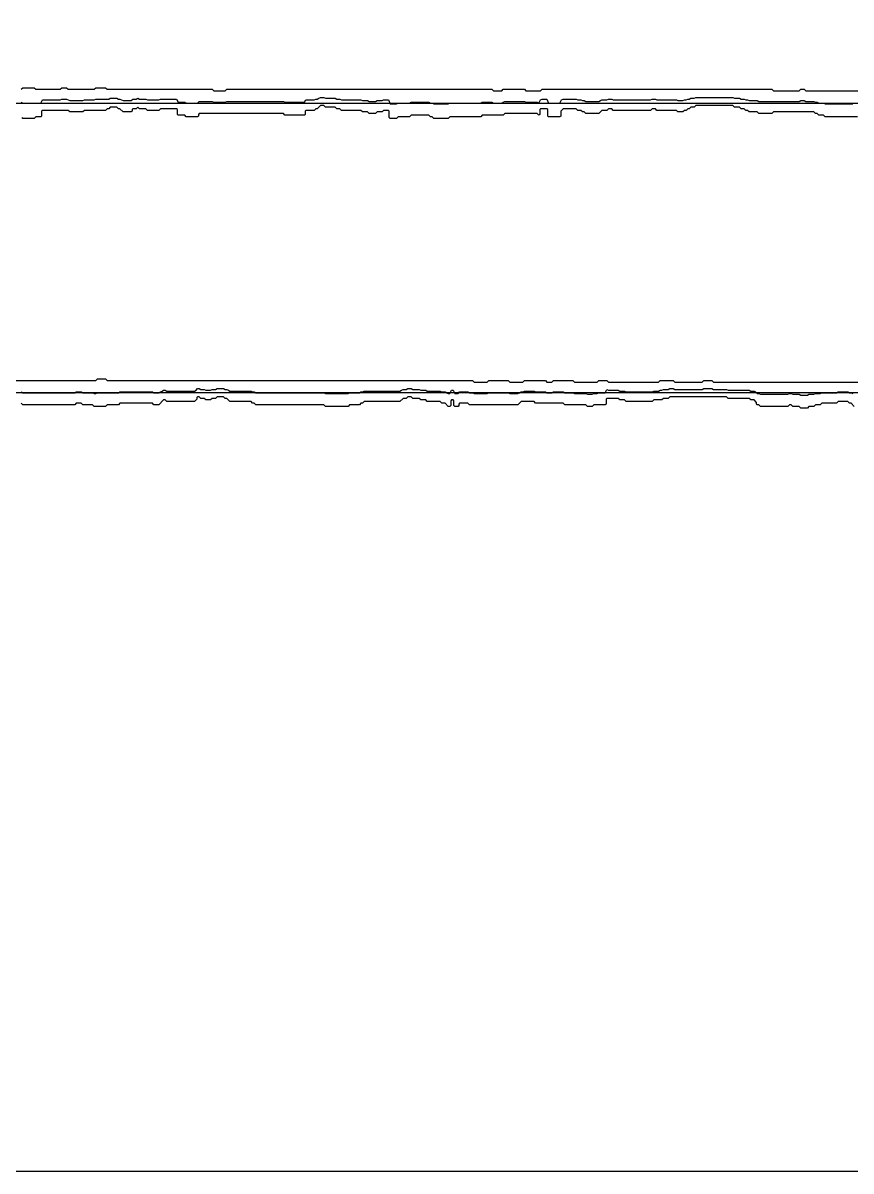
# Model space of a CAD drawing. Extents: x 0 to 57.2, y 0 to 39.6.
# Drawn here: x 14.29 to 28.58, y 0 to 19.8 of the extents above; entities that cross this region are included whole.
import ezdxf

# ---------------------------------------------------------------- set-up
doc = ezdxf.new("R2010")
doc.units = 13
for name, color, linetype in [('DESIGN_SCAN_PATH', 5, 'Continuous'), ('SEM_FRAME', 8, 'Continuous'), ('SEM_OBSERVED_CENTERLINES', 3, 'Continuous'), ('SEM_OBSERVED_CONTOURS', 2, 'Continuous')]:
    doc.layers.add(name, color=color, linetype=linetype)

msp = doc.modelspace()

# ---------------------------------------------------------------- linework, layer by layer
at = {"layer": 'DESIGN_SCAN_PATH'}
for points in [[(0, 18.4206), (50, 18.4206)], [(50, 13.42471), (0, 13.42471)]]:
    msp.add_lwpolyline(points, dxfattribs=at)
at = {"layer": 'SEM_FRAME'}
msp.add_lwpolyline([(0, 0), (57.15968, 0), (57.15968, 39.60429), (0, 39.60429)], close=True, dxfattribs=at)
at = {"layer": 'SEM_OBSERVED_CENTERLINES'}
for points in [[(14.26201, 18.434555), (14.28992, 18.4206), (14.31783, 18.4206), (14.34574, 18.4206), (14.37365, 18.4206), (14.40156, 18.4206), (14.42947, 18.4206), (14.45738, 18.4206), (14.48529, 18.4206), (14.5132, 18.4206), (14.54111, 18.4206), (14.56902, 18.4206), (14.59693, 18.4206), (14.62484, 18.47642), (14.65275, 18.47642), (14.68066, 18.47642), (14.70857, 18.47642), (14.73648, 18.47642), (14.76439, 18.47642), (14.7923, 18.47642), (14.82021, 18.47642), (14.84812, 18.47642), (14.87603, 18.47642), (14.90394, 18.47642), (14.93185, 18.47642), (14.95976, 18.490375), (14.98767, 18.490375), (15.01558, 18.490375), (15.04349, 18.490375), (15.0714, 18.47642), (15.09931, 18.462465), (15.12722, 18.462465), (15.15513, 18.462465), (15.18304, 18.462465), (15.21095, 18.462465), (15.23886, 18.462465), (15.26677, 18.462465), (15.29468, 18.462465), (15.32259, 18.462465), (15.3505, 18.47642), (15.37841, 18.47642), (15.40632, 18.47642), (15.43423, 18.47642), (15.46214, 18.47642), (15.49005, 18.47642), (15.51796, 18.47642), (15.54587, 18.490375), (15.57378, 18.490375), (15.60169, 18.490375), (15.6296, 18.490375), (15.65751, 18.490375), (15.68542, 18.490375), (15.71333, 18.490375), (15.74124, 18.490375), (15.76915, 18.490375), (15.79706, 18.50433), (15.82497, 18.50433), (15.85288, 18.50433), (15.88079, 18.50433), (15.9087, 18.50433), (15.93661, 18.490375), (15.96452, 18.490375), (15.99243, 18.47642), (16.02034, 18.462465), (16.04825, 18.462465), (16.07616, 18.462465), (16.10407, 18.462465), (16.13198, 18.462465), (16.15989, 18.462465), (16.1878, 18.490375), (16.21571, 18.490375), (16.24362, 18.490375), (16.27153, 18.50433), (16.29944, 18.490375), (16.32735, 18.490375), (16.35526, 18.490375), (16.38317, 18.490375), (16.41108, 18.490375), (16.43899, 18.47642), (16.4669, 18.47642), (16.49481, 18.47642), (16.52272, 18.47642), (16.55063, 18.47642), (16.57854, 18.47642), (16.60645, 18.47642), (16.63436, 18.47642), (16.66227, 18.490375), (16.69018, 18.490375), (16.71809, 18.490375), (16.746, 18.490375), (16.77391, 18.490375), (16.80182, 18.490375), (16.82973, 18.490375), (16.85764, 18.490375), (16.88555, 18.490375), (16.91346, 18.490375), (16.94137, 18.490375), (16.96928, 18.434555), (16.99719, 18.434555), (17.0251, 18.434555), (17.05301, 18.434555), (17.08092, 18.434555), (17.10883, 18.4206), (17.13674, 18.4206), (17.16465, 18.4206), (17.19256, 18.4206), (17.22047, 18.4206), (17.24838, 18.4206), (17.27629, 18.4206), (17.3042, 18.4206), (17.33211, 18.44851), (17.36002, 18.44851), (17.38793, 18.44851), (17.41584, 18.44851), (17.44375, 18.44851), (17.47166, 18.44851), (17.49957, 18.44851), (17.52748, 18.44851), (17.55539, 18.44851), (17.5833, 18.434555), (17.61121, 18.434555), (17.63912, 18.434555), (17.66703, 18.434555), (17.69494, 18.434555), (17.72285, 18.434555), (17.75076, 18.434555), (17.77867, 18.434555), (17.80658, 18.44851), (17.83449, 18.44851), (17.8624, 18.44851), (17.89031, 18.44851), (17.91822, 18.44851), (17.94613, 18.44851), (17.97404, 18.44851), (18.00195, 18.44851), (18.02986, 18.44851), (18.05777, 18.44851), (18.08568, 18.44851), (18.11359, 18.44851), (18.1415, 18.44851), (18.16941, 18.44851), (18.19732, 18.44851), (18.22523, 18.44851), (18.25314, 18.44851), (18.28105, 18.44851), (18.30896, 18.44851), (18.33687, 18.44851), (18.36478, 18.44851), (18.39269, 18.44851), (18.4206, 18.44851), (18.44851, 18.44851), (18.47642, 18.44851), (18.50433, 18.44851), (18.53224, 18.44851), (18.56015, 18.44851), (18.58806, 18.44851), (18.61597, 18.44851), (18.64388, 18.44851), (18.67179, 18.44851), (18.6997, 18.44851), (18.72761, 18.44851), (18.75552, 18.44851), (18.78343, 18.44851), (18.81134, 18.434555), (18.83925, 18.434555), (18.86716, 18.434555), (18.89507, 18.434555), (18.92298, 18.434555), (18.95089, 18.434555), (18.9788, 18.434555), (19.00671, 18.434555), (19.03462, 18.434555), (19.06253, 18.434555), (19.09044, 18.434555), (19.11835, 18.434555), (19.14626, 18.434555), (19.17417, 18.47642), (19.20208, 18.47642), (19.22999, 18.47642), (19.2579, 18.47642), (19.28581, 18.47642), (19.31372, 18.47642), (19.34163, 18.490375), (19.36954, 18.490375), (19.39745, 18.50433), (19.42536, 18.518285), (19.45327, 18.518285), (19.48118, 18.518285), (19.50909, 18.50433), (19.537, 18.50433), (19.56491, 18.50433), (19.59282, 18.50433), (19.62073, 18.50433), (19.64864, 18.50433), (19.67655, 18.50433), (19.70446, 18.490375), (19.73237, 18.490375), (19.76028, 18.490375), (19.78819, 18.47642), (19.8161, 18.47642), (19.84401, 18.47642), (19.87192, 18.47642), (19.89983, 18.47642), (19.92774, 18.47642), (19.95565, 18.47642), (19.98356, 18.47642), (20.01147, 18.47642), (20.03938, 18.47642), (20.06729, 18.47642), (20.0952, 18.47642), (20.12311, 18.47642), (20.15102, 18.462465), (20.17893, 18.462465), (20.20684, 18.462465), (20.23475, 18.462465), (20.26266, 18.44851), (20.29057, 18.44851), (20.31848, 18.44851), (20.34639, 18.44851), (20.3743, 18.44851), (20.40221, 18.462465), (20.43012, 18.462465), (20.45803, 18.462465), (20.48594, 18.462465), (20.51385, 18.47642), (20.54176, 18.47642), (20.56967, 18.47642), (20.59758, 18.47642), (20.62549, 18.406645), (20.6534, 18.406645), (20.68131, 18.406645), (20.70922, 18.406645), (20.73713, 18.406645), (20.76504, 18.4206), (20.79295, 18.4206), (20.82086, 18.4206), (20.84877, 18.4206), (20.87668, 18.4206), (20.90459, 18.4206), (20.9325, 18.4206), (20.96041, 18.4206), (20.98832, 18.434555), (21.01623, 18.434555), (21.04414, 18.434555), (21.07205, 18.434555), (21.09996, 18.434555), (21.12787, 18.434555), (21.15578, 18.434555), (21.18369, 18.434555), (21.2116, 18.434555), (21.23951, 18.434555), (21.26742, 18.434555), (21.29533, 18.434555), (21.32324, 18.4206), (21.35115, 18.4206), (21.37906, 18.406645), (21.40697, 18.406645), (21.43488, 18.406645), (21.46279, 18.406645), (21.4907, 18.406645), (21.51861, 18.406645), (21.54652, 18.406645), (21.57443, 18.406645), (21.60234, 18.406645), (21.63025, 18.406645), (21.65816, 18.4206), (21.68607, 18.4206), (21.71398, 18.4206), (21.74189, 18.4206), (21.7698, 18.4206), (21.79771, 18.4206), (21.82562, 18.4206), (21.85353, 18.4206), (21.88144, 18.4206), (21.90935, 18.4206), (21.93726, 18.4206), (21.96517, 18.4206), (21.99308, 18.4206), (22.02099, 18.4206), (22.0489, 18.4206), (22.07681, 18.4206), (22.10472, 18.4206), (22.13263, 18.4206), (22.16054, 18.4206), (22.18845, 18.4206), (22.21636, 18.434555), (22.24427, 18.434555), (22.27218, 18.434555), (22.30009, 18.434555), (22.328, 18.434555), (22.35591, 18.434555), (22.38382, 18.434555), (22.41173, 18.4206), (22.43964, 18.4206), (22.46755, 18.4206), (22.49546, 18.4206), (22.52337, 18.4206), (22.55128, 18.4206), (22.57919, 18.434555), (22.6071, 18.44851), (22.63501, 18.44851), (22.66292, 18.44851), (22.69083, 18.44851), (22.71874, 18.44851), (22.74665, 18.44851), (22.77456, 18.44851), (22.80247, 18.44851), (22.83038, 18.44851), (22.85829, 18.44851), (22.8862, 18.44851), (22.91411, 18.44851), (22.94202, 18.44851), (22.96993, 18.434555), (22.99784, 18.434555), (23.02575, 18.434555), (23.05366, 18.434555), (23.08157, 18.434555), (23.10948, 18.434555), (23.13739, 18.434555), (23.1653, 18.434555), (23.19321, 18.4206), (23.22112, 18.47642), (23.24903, 18.490375), (23.27694, 18.490375), (23.30485, 18.490375), (23.33276, 18.490375), (23.36067, 18.4206), (23.38858, 18.4206), (23.41649, 18.4206), (23.4444, 18.4206), (23.47231, 18.4206), (23.50022, 18.4206), (23.52813, 18.4206), (23.55604, 18.4206), (23.58395, 18.47642), (23.61186, 18.490375), (23.63977, 18.490375), (23.66768, 18.490375), (23.69559, 18.490375), (23.7235, 18.490375), (23.75141, 18.490375), (23.77932, 18.490375), (23.80723, 18.490375), (23.83514, 18.490375), (23.86305, 18.47642), (23.89096, 18.47642), (23.91887, 18.47642), (23.94678, 18.462465), (23.97469, 18.462465), (24.0026, 18.44851), (24.03051, 18.44851), (24.05842, 18.44851), (24.08633, 18.44851), (24.11424, 18.44851), (24.14215, 18.44851), (24.17006, 18.44851), (24.19797, 18.44851), (24.22588, 18.44851), (24.25379, 18.462465), (24.2817, 18.47642), (24.30961, 18.47642), (24.33752, 18.47642), (24.36543, 18.47642), (24.39334, 18.490375), (24.42125, 18.490375), (24.44916, 18.490375), (24.47707, 18.47642), (24.50498, 18.47642), (24.53289, 18.47642), (24.5608, 18.47642), (24.58871, 18.47642), (24.61662, 18.47642), (24.64453, 18.47642), (24.67244, 18.47642), (24.70035, 18.47642), (24.72826, 18.47642), (24.75617, 18.47642), (24.78408, 18.47642), (24.81199, 18.47642), (24.8399, 18.47642), (24.86781, 18.47642), (24.89572, 18.47642), (24.92363, 18.47642), (24.95154, 18.47642), (24.97945, 18.47642), (25.00736, 18.47642), (25.03527, 18.47642), (25.06318, 18.47642), (25.09109, 18.47642), (25.119, 18.47642), (25.14691, 18.490375), (25.17482, 18.490375), (25.20273, 18.490375), (25.23064, 18.47642), (25.25855, 18.47642), (25.28646, 18.47642), (25.31437, 18.47642), (25.34228, 18.47642), (25.37019, 18.47642), (25.3981, 18.47642), (25.42601, 18.47642), (25.45392, 18.47642), (25.48183, 18.47642), (25.50974, 18.47642), (25.53765, 18.47642), (25.56556, 18.47642), (25.59347, 18.462465), (25.62138, 18.462465), (25.64929, 18.462465), (25.6772, 18.462465), (25.70511, 18.47642), (25.73302, 18.47642), (25.76093, 18.490375), (25.78884, 18.490375), (25.81675, 18.50433), (25.84466, 18.50433), (25.87257, 18.50433), (25.90048, 18.518285), (25.92839, 18.518285), (25.9563, 18.518285), (25.98421, 18.518285), (26.01212, 18.518285), (26.04003, 18.518285), (26.06794, 18.518285), (26.09585, 18.518285), (26.12376, 18.518285), (26.15167, 18.518285), (26.17958, 18.518285), (26.20749, 18.518285), (26.2354, 18.518285), (26.26331, 18.518285), (26.29122, 18.518285), (26.31913, 18.518285), (26.34704, 18.518285), (26.37495, 18.518285), (26.40286, 18.518285), (26.43077, 18.518285), (26.45868, 18.518285), (26.48659, 18.518285), (26.5145, 18.518285), (26.54241, 18.518285), (26.57032, 18.50433), (26.59823, 18.50433), (26.62614, 18.50433), (26.65405, 18.50433), (26.68196, 18.490375), (26.70987, 18.490375), (26.73778, 18.490375), (26.76569, 18.47642), (26.7936, 18.47642), (26.82151, 18.462465), (26.84942, 18.462465), (26.87733, 18.462465), (26.90524, 18.462465), (26.93315, 18.462465), (26.96106, 18.462465), (26.98897, 18.44851), (27.01688, 18.44851), (27.04479, 18.44851), (27.0727, 18.44851), (27.10061, 18.44851), (27.12852, 18.44851), (27.15643, 18.44851), (27.18434, 18.44851), (27.21225, 18.44851), (27.24016, 18.44851), (27.26807, 18.44851), (27.29598, 18.44851), (27.32389, 18.44851), (27.3518, 18.44851), (27.37971, 18.44851), (27.40762, 18.44851), (27.43553, 18.44851), (27.46344, 18.44851), (27.49135, 18.44851), (27.51926, 18.44851), (27.54717, 18.44851), (27.57508, 18.44851), (27.60299, 18.44851), (27.6309, 18.44851), (27.65881, 18.44851), (27.68672, 18.44851), (27.71463, 18.462465), (27.74254, 18.462465), (27.77045, 18.462465), (27.79836, 18.44851), (27.82627, 18.44851), (27.85418, 18.44851), (27.88209, 18.44851), (27.91, 18.44851), (27.93791, 18.44851), (27.96582, 18.434555), (27.99373, 18.434555), (28.02164, 18.4206), (28.04955, 18.4206), (28.07746, 18.4206), (28.10537, 18.4206), (28.13328, 18.406645), (28.16119, 18.406645), (28.1891, 18.406645), (28.21701, 18.406645), (28.24492, 18.406645), (28.27283, 18.406645), (28.30074, 18.406645), (28.32865, 18.406645), (28.35656, 18.406645), (28.38447, 18.406645), (28.41238, 18.406645), (28.44029, 18.406645), (28.4682, 18.406645), (28.49611, 18.406645), (28.52402, 18.406645), (28.55193, 18.406645), (28.57984, 18.406645), (28.60775, 18.406645)], [(14.26201, 13.438665), (14.28992, 13.42471), (14.31783, 13.42471), (14.34574, 13.42471), (14.37365, 13.42471), (14.40156, 13.42471), (14.42947, 13.42471), (14.45738, 13.42471), (14.48529, 13.42471), (14.5132, 13.42471), (14.54111, 13.42471), (14.56902, 13.42471), (14.59693, 13.42471), (14.62484, 13.42471), (14.65275, 13.42471), (14.68066, 13.42471), (14.70857, 13.42471), (14.73648, 13.42471), (14.76439, 13.42471), (14.7923, 13.42471), (14.82021, 13.42471), (14.84812, 13.42471), (14.87603, 13.42471), (14.90394, 13.42471), (14.93185, 13.42471), (14.95976, 13.42471), (14.98767, 13.42471), (15.01558, 13.42471), (15.04349, 13.42471), (15.0714, 13.42471), (15.09931, 13.42471), (15.12722, 13.42471), (15.15513, 13.42471), (15.18304, 13.42471), (15.21095, 13.438665), (15.23886, 13.438665), (15.26677, 13.438665), (15.29468, 13.438665), (15.32259, 13.42471), (15.3505, 13.42471), (15.37841, 13.42471), (15.40632, 13.42471), (15.43423, 13.42471), (15.46214, 13.42471), (15.49005, 13.42471), (15.51796, 13.410755), (15.54587, 13.410755), (15.57378, 13.42471), (15.60169, 13.42471), (15.6296, 13.42471), (15.65751, 13.42471), (15.68542, 13.42471), (15.71333, 13.42471), (15.74124, 13.42471), (15.76915, 13.42471), (15.79706, 13.42471), (15.82497, 13.42471), (15.85288, 13.42471), (15.88079, 13.42471), (15.9087, 13.42471), (15.93661, 13.42471), (15.96452, 13.438665), (15.99243, 13.438665), (16.02034, 13.438665), (16.04825, 13.438665), (16.07616, 13.438665), (16.10407, 13.438665), (16.13198, 13.438665), (16.15989, 13.438665), (16.1878, 13.438665), (16.21571, 13.438665), (16.24362, 13.438665), (16.27153, 13.438665), (16.29944, 13.438665), (16.32735, 13.438665), (16.35526, 13.438665), (16.38317, 13.438665), (16.41108, 13.438665), (16.43899, 13.438665), (16.4669, 13.438665), (16.49481, 13.438665), (16.52272, 13.438665), (16.55063, 13.42471), (16.57854, 13.42471), (16.60645, 13.42471), (16.63436, 13.42471), (16.66227, 13.438665), (16.69018, 13.45262), (16.71809, 13.466575), (16.746, 13.466575), (16.77391, 13.45262), (16.80182, 13.45262), (16.82973, 13.45262), (16.85764, 13.45262), (16.88555, 13.45262), (16.91346, 13.45262), (16.94137, 13.45262), (16.96928, 13.45262), (16.99719, 13.45262), (17.0251, 13.45262), (17.05301, 13.45262), (17.08092, 13.45262), (17.10883, 13.45262), (17.13674, 13.45262), (17.16465, 13.45262), (17.19256, 13.45262), (17.22047, 13.45262), (17.24838, 13.45262), (17.27629, 13.466575), (17.3042, 13.494485), (17.33211, 13.494485), (17.36002, 13.48053), (17.38793, 13.48053), (17.41584, 13.48053), (17.44375, 13.466575), (17.47166, 13.466575), (17.49957, 13.466575), (17.52748, 13.466575), (17.55539, 13.48053), (17.5833, 13.48053), (17.61121, 13.48053), (17.63912, 13.494485), (17.66703, 13.494485), (17.69494, 13.494485), (17.72285, 13.494485), (17.75076, 13.494485), (17.77867, 13.48053), (17.80658, 13.48053), (17.83449, 13.466575), (17.8624, 13.45262), (17.89031, 13.45262), (17.91822, 13.45262), (17.94613, 13.45262), (17.97404, 13.45262), (18.00195, 13.45262), (18.02986, 13.45262), (18.05777, 13.45262), (18.08568, 13.45262), (18.11359, 13.45262), (18.1415, 13.45262), (18.16941, 13.45262), (18.19732, 13.45262), (18.22523, 13.45262), (18.25314, 13.438665), (18.28105, 13.438665), (18.30896, 13.42471), (18.33687, 13.42471), (18.36478, 13.42471), (18.39269, 13.42471), (18.4206, 13.42471), (18.44851, 13.42471), (18.47642, 13.42471), (18.50433, 13.42471), (18.53224, 13.42471), (18.56015, 13.42471), (18.58806, 13.42471), (18.61597, 13.42471), (18.64388, 13.42471), (18.67179, 13.42471), (18.6997, 13.42471), (18.72761, 13.42471), (18.75552, 13.42471), (18.78343, 13.42471), (18.81134, 13.42471), (18.83925, 13.42471), (18.86716, 13.42471), (18.89507, 13.42471), (18.92298, 13.42471), (18.95089, 13.42471), (18.9788, 13.42471), (19.00671, 13.42471), (19.03462, 13.42471), (19.06253, 13.42471), (19.09044, 13.42471), (19.11835, 13.42471), (19.14626, 13.42471), (19.17417, 13.42471), (19.20208, 13.42471), (19.22999, 13.42471), (19.2579, 13.42471), (19.28581, 13.42471), (19.31372, 13.42471), (19.34163, 13.42471), (19.36954, 13.42471), (19.39745, 13.42471), (19.42536, 13.42471), (19.45327, 13.42471), (19.48118, 13.42471), (19.50909, 13.410755), (19.537, 13.410755), (19.56491, 13.410755), (19.59282, 13.410755), (19.62073, 13.410755), (19.64864, 13.410755), (19.67655, 13.410755), (19.70446, 13.410755), (19.73237, 13.410755), (19.76028, 13.410755), (19.78819, 13.410755), (19.8161, 13.410755), (19.84401, 13.410755), (19.87192, 13.410755), (19.89983, 13.410755), (19.92774, 13.42471), (19.95565, 13.42471), (19.98356, 13.42471), (20.01147, 13.42471), (20.03938, 13.42471), (20.06729, 13.42471), (20.0952, 13.42471), (20.12311, 13.438665), (20.15102, 13.438665), (20.17893, 13.45262), (20.20684, 13.45262), (20.23475, 13.45262), (20.26266, 13.45262), (20.29057, 13.45262), (20.31848, 13.45262), (20.34639, 13.45262), (20.3743, 13.45262), (20.40221, 13.45262), (20.43012, 13.45262), (20.45803, 13.45262), (20.48594, 13.45262), (20.51385, 13.45262), (20.54176, 13.45262), (20.56967, 13.45262), (20.59758, 13.45262), (20.62549, 13.45262), (20.6534, 13.45262), (20.68131, 13.45262), (20.70922, 13.45262), (20.73713, 13.45262), (20.76504, 13.45262), (20.79295, 13.45262), (20.82086, 13.466575), (20.84877, 13.48053), (20.87668, 13.48053), (20.90459, 13.48053), (20.9325, 13.494485), (20.96041, 13.494485), (20.98832, 13.494485), (21.01623, 13.48053), (21.04414, 13.48053), (21.07205, 13.48053), (21.09996, 13.48053), (21.12787, 13.48053), (21.15578, 13.466575), (21.18369, 13.466575), (21.2116, 13.466575), (21.23951, 13.466575), (21.26742, 13.45262), (21.29533, 13.45262), (21.32324, 13.45262), (21.35115, 13.45262), (21.37906, 13.45262), (21.40697, 13.45262), (21.43488, 13.45262), (21.46279, 13.45262), (21.4907, 13.45262), (21.51861, 13.438665), (21.54652, 13.438665), (21.57443, 13.438665), (21.60234, 13.42471), (21.63025, 13.410755), (21.65816, 13.410755), (21.68607, 13.466575), (21.71398, 13.466575), (21.74189, 13.410755), (21.7698, 13.410755), (21.79771, 13.410755), (21.82562, 13.438665), (21.85353, 13.438665), (21.88144, 13.438665), (21.90935, 13.438665), (21.93726, 13.438665), (21.96517, 13.438665), (21.99308, 13.42471), (22.02099, 13.42471), (22.0489, 13.42471), (22.07681, 13.410755), (22.10472, 13.410755), (22.13263, 13.410755), (22.16054, 13.410755), (22.18845, 13.410755), (22.21636, 13.410755), (22.24427, 13.410755), (22.27218, 13.410755), (22.30009, 13.410755), (22.328, 13.42471), (22.35591, 13.42471), (22.38382, 13.42471), (22.41173, 13.42471), (22.43964, 13.42471), (22.46755, 13.42471), (22.49546, 13.42471), (22.52337, 13.42471), (22.55128, 13.42471), (22.57919, 13.42471), (22.6071, 13.42471), (22.63501, 13.42471), (22.66292, 13.42471), (22.69083, 13.410755), (22.71874, 13.410755), (22.74665, 13.410755), (22.77456, 13.410755), (22.80247, 13.410755), (22.83038, 13.410755), (22.85829, 13.42471), (22.8862, 13.438665), (22.91411, 13.438665), (22.94202, 13.45262), (22.96993, 13.45262), (22.99784, 13.45262), (23.02575, 13.45262), (23.05366, 13.45262), (23.08157, 13.45262), (23.10948, 13.45262), (23.13739, 13.438665), (23.1653, 13.438665), (23.19321, 13.438665), (23.22112, 13.438665), (23.24903, 13.438665), (23.27694, 13.438665), (23.30485, 13.438665), (23.33276, 13.42471), (23.36067, 13.42471), (23.38858, 13.42471), (23.41649, 13.42471), (23.4444, 13.438665), (23.47231, 13.438665), (23.50022, 13.438665), (23.52813, 13.438665), (23.55604, 13.438665), (23.58395, 13.438665), (23.61186, 13.438665), (23.63977, 13.42471), (23.66768, 13.42471), (23.69559, 13.42471), (23.7235, 13.42471), (23.75141, 13.42471), (23.77932, 13.42471), (23.80723, 13.410755), (23.83514, 13.410755), (23.86305, 13.410755), (23.89096, 13.410755), (23.91887, 13.410755), (23.94678, 13.410755), (23.97469, 13.410755), (24.0026, 13.410755), (24.03051, 13.3968), (24.05842, 13.3968), (24.08633, 13.3968), (24.11424, 13.3968), (24.14215, 13.410755), (24.17006, 13.410755), (24.19797, 13.410755), (24.22588, 13.42471), (24.25379, 13.42471), (24.2817, 13.42471), (24.30961, 13.42471), (24.33752, 13.42471), (24.36543, 13.48053), (24.39334, 13.466575), (24.42125, 13.466575), (24.44916, 13.466575), (24.47707, 13.466575), (24.50498, 13.466575), (24.53289, 13.466575), (24.5608, 13.466575), (24.58871, 13.45262), (24.61662, 13.45262), (24.64453, 13.45262), (24.67244, 13.45262), (24.70035, 13.438665), (24.72826, 13.438665), (24.75617, 13.438665), (24.78408, 13.438665), (24.81199, 13.438665), (24.8399, 13.438665), (24.86781, 13.438665), (24.89572, 13.438665), (24.92363, 13.438665), (24.95154, 13.438665), (24.97945, 13.438665), (25.00736, 13.438665), (25.03527, 13.438665), (25.06318, 13.438665), (25.09109, 13.438665), (25.119, 13.438665), (25.14691, 13.438665), (25.17482, 13.45262), (25.20273, 13.45262), (25.23064, 13.45262), (25.25855, 13.45262), (25.28646, 13.466575), (25.31437, 13.466575), (25.34228, 13.48053), (25.37019, 13.48053), (25.3981, 13.48053), (25.42601, 13.48053), (25.45392, 13.494485), (25.48183, 13.494485), (25.50974, 13.494485), (25.53765, 13.48053), (25.56556, 13.48053), (25.59347, 13.48053), (25.62138, 13.48053), (25.64929, 13.48053), (25.6772, 13.48053), (25.70511, 13.48053), (25.73302, 13.48053), (25.76093, 13.48053), (25.78884, 13.48053), (25.81675, 13.48053), (25.84466, 13.48053), (25.87257, 13.48053), (25.90048, 13.48053), (25.92839, 13.48053), (25.9563, 13.48053), (25.98421, 13.48053), (26.01212, 13.48053), (26.04003, 13.494485), (26.06794, 13.494485), (26.09585, 13.494485), (26.12376, 13.494485), (26.15167, 13.494485), (26.17958, 13.494485), (26.20749, 13.48053), (26.2354, 13.48053), (26.26331, 13.48053), (26.29122, 13.48053), (26.31913, 13.48053), (26.34704, 13.48053), (26.37495, 13.48053), (26.40286, 13.48053), (26.43077, 13.48053), (26.45868, 13.466575), (26.48659, 13.466575), (26.5145, 13.466575), (26.54241, 13.466575), (26.57032, 13.466575), (26.59823, 13.466575), (26.62614, 13.466575), (26.65405, 13.466575), (26.68196, 13.466575), (26.70987, 13.466575), (26.73778, 13.466575), (26.76569, 13.466575), (26.7936, 13.466575), (26.82151, 13.466575), (26.84942, 13.45262), (26.87733, 13.45262), (26.90524, 13.45262), (26.93315, 13.438665), (26.96106, 13.410755), (26.98897, 13.410755), (27.01688, 13.3968), (27.04479, 13.3968), (27.0727, 13.3968), (27.10061, 13.3968), (27.12852, 13.3968), (27.15643, 13.3968), (27.18434, 13.3968), (27.21225, 13.3968), (27.24016, 13.3968), (27.26807, 13.3968), (27.29598, 13.3968), (27.32389, 13.3968), (27.3518, 13.3968), (27.37971, 13.3968), (27.40762, 13.3968), (27.43553, 13.3968), (27.46344, 13.3968), (27.49135, 13.3968), (27.51926, 13.410755), (27.54717, 13.410755), (27.57508, 13.3968), (27.60299, 13.3968), (27.6309, 13.3968), (27.65881, 13.3968), (27.68672, 13.3968), (27.71463, 13.382845), (27.74254, 13.382845), (27.77045, 13.382845), (27.79836, 13.382845), (27.82627, 13.382845), (27.85418, 13.3968), (27.88209, 13.3968), (27.91, 13.3968), (27.93791, 13.3968), (27.96582, 13.410755), (27.99373, 13.410755), (28.02164, 13.410755), (28.04955, 13.410755), (28.07746, 13.42471), (28.10537, 13.42471), (28.13328, 13.42471), (28.16119, 13.42471), (28.1891, 13.42471), (28.21701, 13.42471), (28.24492, 13.42471), (28.27283, 13.42471), (28.30074, 13.42471), (28.32865, 13.42471), (28.35656, 13.438665), (28.38447, 13.438665), (28.41238, 13.438665), (28.44029, 13.438665), (28.4682, 13.438665), (28.49611, 13.438665), (28.52402, 13.438665), (28.55193, 13.42471), (28.57984, 13.42471), (28.60775, 13.410755)]]:
    msp.add_lwpolyline(points, dxfattribs=at)
at = {"layer": 'SEM_OBSERVED_CONTOURS'}
for points in [[(14.26201, 18.657835), (14.28992, 18.685745), (14.48529, 18.685745), (14.5132, 18.657835), (14.93185, 18.657835), (14.95976, 18.685745), (15.04349, 18.685745), (15.0714, 18.657835), (15.51796, 18.657835), (15.54587, 18.685745), (15.71333, 18.685745), (15.74124, 18.657835), (17.55539, 18.657835), (17.5833, 18.629925), (17.77867, 18.629925), (17.80658, 18.657835), (22.38382, 18.657835), (22.41173, 18.629925), (22.55128, 18.629925), (22.57919, 18.657835), (22.94202, 18.657835), (22.96993, 18.629925), (23.22112, 18.629925), (23.24903, 18.657835), (27.21225, 18.657835), (27.24016, 18.629925), (27.68672, 18.629925), (27.71463, 18.657835), (27.77045, 18.657835), (27.79836, 18.629925), (35.02705, 18.629925)], [(28.69148, 18.183365), (28.13328, 18.183365), (28.10537, 18.211275), (28.02164, 18.211275), (27.99373, 18.239185), (27.96582, 18.239185), (27.93791, 18.267095), (27.24016, 18.267095), (27.21225, 18.239185), (26.98897, 18.239185), (26.96106, 18.267095), (26.82151, 18.267095), (26.7936, 18.295005), (26.76569, 18.295005), (26.73778, 18.322915), (26.68196, 18.322915), (26.65405, 18.350825), (26.57032, 18.350825), (26.54241, 18.378735), (25.90048, 18.378735), (25.87257, 18.350825), (25.81675, 18.350825), (25.78884, 18.322915), (25.76093, 18.322915), (25.73302, 18.295005), (25.70511, 18.295005), (25.6772, 18.267095), (25.59347, 18.267095), (25.56556, 18.295005), (25.23064, 18.295005), (25.20273, 18.322915), (25.14691, 18.322915), (25.119, 18.295005), (24.47707, 18.295005), (24.44916, 18.322915), (24.39334, 18.322915), (24.36543, 18.295005), (24.2817, 18.295005), (24.22588, 18.239185), (24.0026, 18.239185), (23.97469, 18.267095), (23.94678, 18.267095), (23.91887, 18.295005), (23.86305, 18.295005), (23.83514, 18.322915), (23.61186, 18.322915), (23.569995, 18.28105), (23.569995, 18.19732), (23.55604, 18.183365), (23.36067, 18.183365), (23.346715, 18.19732), (23.346715, 18.30896), (23.33276, 18.322915), (23.22112, 18.322915), (23.207165, 18.30896), (23.207165, 18.22523), (23.19321, 18.211275), (23.1653, 18.239185), (22.6071, 18.239185), (22.57919, 18.211275), (22.21636, 18.211275), (22.18845, 18.183365), (21.65816, 18.183365), (21.63025, 18.155455), (21.37906, 18.155455), (21.35115, 18.183365), (21.32324, 18.183365), (21.29533, 18.211275), (20.98832, 18.211275), (20.96041, 18.183365), (20.76504, 18.183365), (20.73713, 18.155455), (20.62549, 18.155455), (20.611535, 18.16941), (20.611535, 18.28105), (20.59758, 18.295005), (20.51385, 18.295005), (20.48594, 18.267095), (20.40221, 18.267095), (20.3743, 18.239185), (20.26266, 18.239185), (20.23475, 18.267095), (20.15102, 18.267095), (20.12311, 18.295005), (19.78819, 18.295005), (19.76028, 18.322915), (19.70446, 18.322915), (19.67655, 18.350825), (19.50909, 18.350825), (19.48118, 18.378735), (19.42536, 18.378735), (19.36954, 18.322915), (19.34163, 18.322915), (19.31372, 18.295005), (19.17417, 18.295005), (19.160215, 18.28105), (19.160215, 18.22523), (19.14626, 18.211275), (18.81134, 18.211275), (18.78343, 18.239185), (17.33211, 18.239185), (17.318155, 18.22523), (17.318155, 18.19732), (17.3042, 18.183365), (17.10883, 18.183365), (17.08092, 18.211275), (16.96928, 18.211275), (16.955325, 18.22523), (16.955325, 18.30896), (16.94137, 18.322915), (16.66227, 18.322915), (16.63436, 18.295005), (16.43899, 18.295005), (16.41108, 18.322915), (16.29944, 18.322915), (16.27153, 18.350825), (16.24362, 18.322915), (16.1878, 18.322915), (16.173845, 18.30896), (16.173845, 18.28105), (16.15989, 18.267095), (16.02034, 18.267095), (15.96452, 18.322915), (15.93661, 18.322915), (15.9087, 18.350825), (15.79706, 18.350825), (15.76915, 18.322915), (15.74124, 18.322915), (15.71333, 18.295005), (15.3505, 18.295005), (15.32259, 18.267095), (15.09931, 18.267095), (15.0714, 18.295005), (14.62484, 18.295005), (14.610885, 18.28105), (14.610885, 18.19732), (14.59693, 18.183365), (14.5132, 18.183365), (14.48529, 18.155455), (14.28992, 18.155455), (14.275965, 18.16941)], [(13.42471, 13.634035), (15.54587, 13.634035), (15.57378, 13.661945), (15.71333, 13.661945), (15.74124, 13.634035), (22.0489, 13.634035), (22.07681, 13.606125), (22.30009, 13.606125), (22.328, 13.634035), (22.66292, 13.634035), (22.69083, 13.606125), (22.91411, 13.606125), (22.94202, 13.634035), (23.30485, 13.634035), (23.33276, 13.606125), (23.41649, 13.606125), (23.4444, 13.634035), (23.77932, 13.634035), (23.80723, 13.606125), (24.19797, 13.606125), (24.22588, 13.634035), (24.36543, 13.634035), (24.39334, 13.606125), (25.25855, 13.606125), (25.28646, 13.634035), (25.50974, 13.634035), (25.53765, 13.606125), (26.01212, 13.606125), (26.04003, 13.634035), (26.17958, 13.634035), (26.20749, 13.606125), (31.09174, 13.606125)], [(28.63566, 13.187475), (28.57984, 13.243295), (28.55193, 13.243295), (28.52402, 13.271205), (28.35656, 13.271205), (28.32865, 13.243295), (28.07746, 13.243295), (28.04955, 13.215385), (27.96582, 13.215385), (27.93791, 13.187475), (27.85418, 13.187475), (27.82627, 13.159565), (27.71463, 13.159565), (27.68672, 13.187475), (27.57508, 13.187475), (27.54717, 13.215385), (27.51926, 13.215385), (27.49135, 13.187475), (27.01688, 13.187475), (26.98897, 13.215385), (26.96106, 13.215385), (26.947105, 13.22934), (26.947105, 13.25725), (26.90524, 13.299115), (26.84942, 13.299115), (26.82151, 13.327025), (26.45868, 13.327025), (26.43077, 13.354935), (25.45392, 13.354935), (25.42601, 13.327025), (25.34228, 13.327025), (25.31437, 13.299115), (25.17482, 13.299115), (25.14691, 13.271205), (24.70035, 13.271205), (24.67244, 13.299115), (24.58871, 13.299115), (24.5608, 13.327025), (24.36543, 13.327025), (24.351475, 13.31307), (24.351475, 13.22934), (24.33752, 13.215385), (24.14215, 13.215385), (24.11424, 13.187475), (24.03051, 13.187475), (24.0026, 13.215385), (23.63977, 13.215385), (23.61186, 13.243295), (23.13739, 13.243295), (23.10948, 13.271205), (22.8862, 13.271205), (22.83038, 13.215385), (21.99308, 13.215385), (21.96517, 13.243295), (21.82562, 13.243295), (21.811665, 13.22934), (21.811665, 13.20143), (21.79771, 13.187475), (21.74189, 13.187475), (21.727935, 13.20143), (21.727935, 13.28516), (21.71398, 13.299115), (21.68607, 13.299115), (21.672115, 13.28516), (21.672115, 13.20143), (21.65816, 13.187475), (21.63025, 13.187475), (21.57443, 13.243295), (21.51861, 13.243295), (21.4907, 13.271205), (21.26742, 13.271205), (21.23951, 13.299115), (21.15578, 13.299115), (21.12787, 13.327025), (21.01623, 13.327025), (20.98832, 13.354935), (20.9325, 13.354935), (20.90459, 13.327025), (20.84877, 13.327025), (20.79295, 13.271205), (20.17893, 13.271205), (20.15102, 13.243295), (20.12311, 13.243295), (20.0952, 13.215385), (19.92774, 13.215385), (19.89983, 13.187475), (19.50909, 13.187475), (19.48118, 13.215385), (18.30896, 13.215385), (18.28105, 13.243295), (18.25314, 13.243295), (18.22523, 13.271205), (17.8624, 13.271205), (17.80658, 13.327025), (17.77867, 13.327025), (17.75076, 13.354935), (17.63912, 13.354935), (17.61121, 13.327025), (17.55539, 13.327025), (17.52748, 13.299115), (17.44375, 13.299115), (17.41584, 13.327025), (17.36002, 13.327025), (17.33211, 13.354935), (17.3042, 13.354935), (17.290245, 13.34098), (17.290245, 13.31307), (17.24838, 13.271205), (16.77391, 13.271205), (16.746, 13.299115), (16.71809, 13.299115), (16.63436, 13.215385), (16.55063, 13.215385), (16.52272, 13.243295), (15.96452, 13.243295), (15.93661, 13.215385), (15.74124, 13.215385), (15.71333, 13.187475), (15.51796, 13.187475), (15.49005, 13.215385), (15.32259, 13.215385), (15.29468, 13.243295), (15.21095, 13.243295), (15.18304, 13.215385), (14.28992, 13.215385), (14.26201, 13.243295)]]:
    msp.add_lwpolyline(points, dxfattribs=at)

doc.saveas('drawing.dxf')
